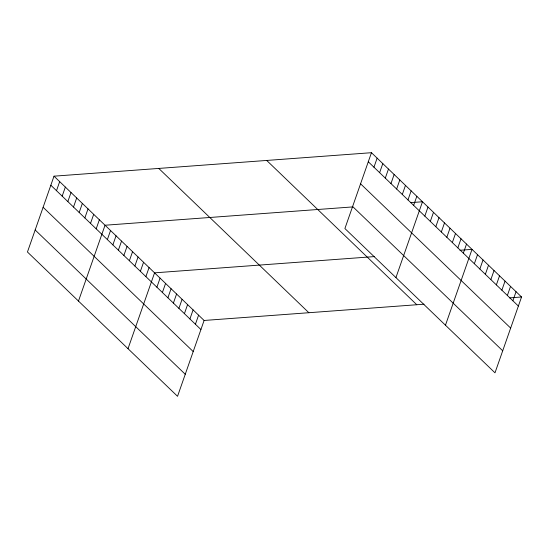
<?xml version="1.0" encoding="UTF-8"?>
<svg xmlns="http://www.w3.org/2000/svg" width="549" height="549" viewBox="0 0 549 549"><rect width="100%" height="100%" fill="white"/><g stroke="black" fill="none" stroke-linecap="round" stroke-linejoin="round"><path stroke-width="0.82" d="M54.008 176.174L27.45 252.012L177.54 396.303L204.098 320.465L54.008 176.174L371.46 152.697L521.55 296.988L494.992 372.826L344.902 228.535L371.46 152.697M56.506 190.688L59.676 181.623M62.174 196.137L65.352 187.072M67.843 201.593L71.02 192.527M73.511 207.042L76.688 197.976M79.186 212.49L82.357 203.425M84.855 217.946L88.032 208.881M90.523 223.395L93.701 214.33M96.192 228.844L99.369 219.778M78.48 301.072L105.037 225.234L352.383 206.939M107.371 239.59L110.541 230.525M112.874 244.881L116.045 235.816M118.371 250.172L121.549 241.107M123.875 255.457L127.052 246.391M129.379 260.748L132.556 251.682M134.882 266.039L138.06 256.973M140.386 271.33L143.564 262.264M145.89 276.621L149.067 267.555M128.013 348.69L154.571 272.846L374.514 256.582M156.897 287.202L160.075 278.137M162.401 292.493L165.578 283.428M167.905 297.784L171.075 288.719M173.409 303.075L176.579 294.01M178.912 308.366L182.083 299.301M184.416 313.657L187.586 304.592M189.92 318.948L193.09 309.883M195.423 324.239L198.594 315.174M373.958 167.212L377.129 158.146M379.627 172.661L382.804 163.595M385.295 178.116L388.472 169.051M390.963 183.565L394.141 174.5M396.639 189.014L399.809 179.948M402.307 194.47L405.478 185.404M407.976 199.918L411.153 190.853M413.644 205.367L416.821 196.302M395.932 277.595L422.49 201.758L410.405 202.65M424.816 216.114L427.994 207.048M430.32 221.405L433.497 212.339M435.824 226.689L439.001 217.624M441.327 231.98L444.505 222.915M446.831 237.271L450.008 228.206M452.335 242.562L455.512 233.497M457.839 247.853L461.016 238.788M463.342 253.144L466.52 244.079M445.459 325.214L472.023 249.37L459.932 250.262M474.35 263.726L477.527 254.661M479.853 269.017L483.024 259.952M485.357 274.308L488.528 265.242M490.861 279.599L494.031 270.533M496.365 284.89L499.535 275.824M501.868 290.181L505.039 281.115M507.372 295.472L510.543 286.406M512.869 300.763L516.046 291.697M204.098 320.465L424.041 304.201M509.465 297.881L521.55 296.988M368.283 161.763L518.373 306.054M360.569 183.798L510.659 328.089M352.616 206.499L502.706 350.79M266.704 160.445L416.794 304.736M158.771 168.426L308.861 312.717M50.837 185.239L200.92 329.53M43.117 207.275L193.207 351.566M35.163 229.976L185.253 374.267"/></g></svg>
